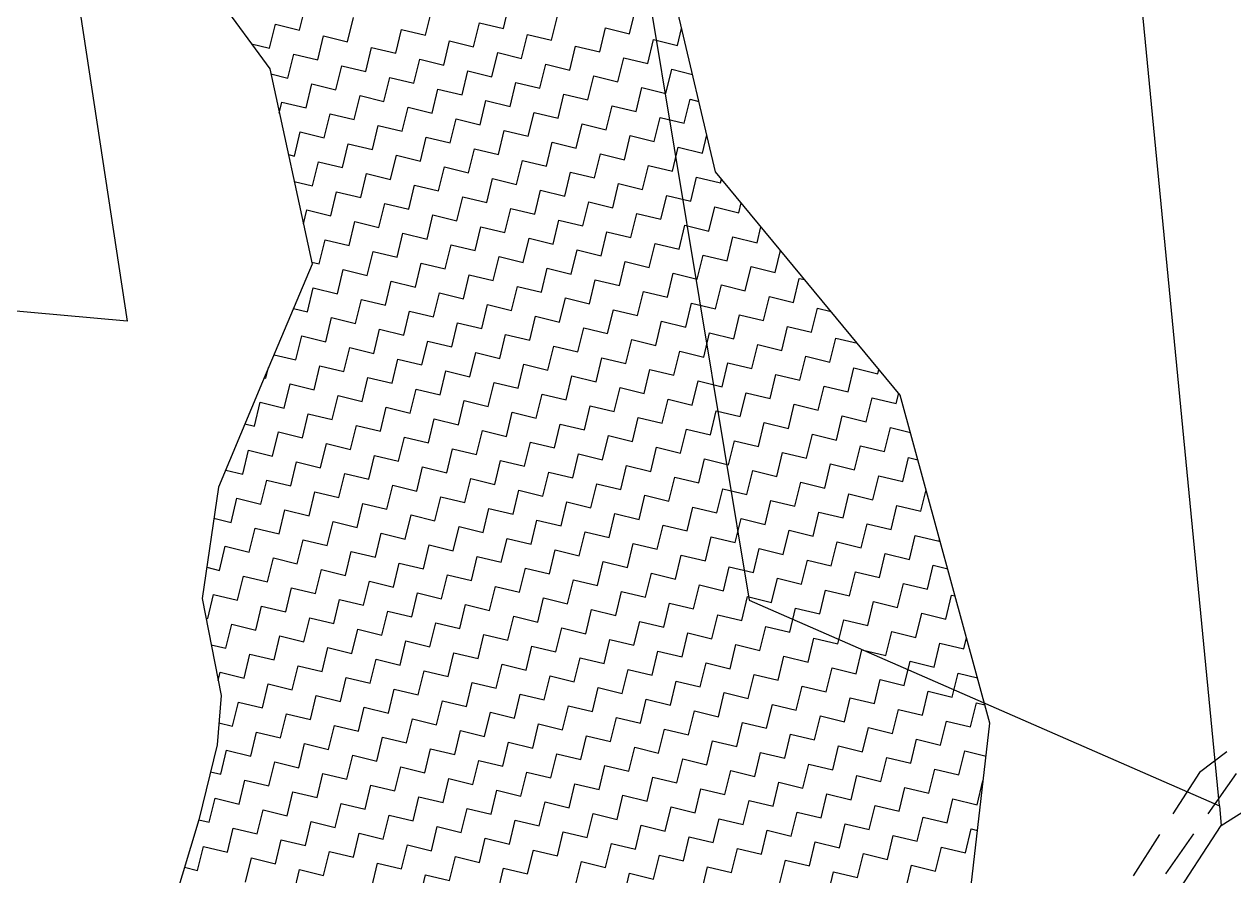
# Model space of a CAD drawing. Header units: metres. Extents: x 280481 to 282563, y 2046849 to 2049468.
# Drawn here: x 281023.5 to 281146.6, y 2048117 to 2048203.7 of the extents above; entities that cross this region are included whole.
import ezdxf

# ---------------------------------------------------------------- set-up
doc = ezdxf.new("R2010")
doc.units = ezdxf.units.M
doc.linetypes.add('DASHED', pattern=[0.75, 0.5, -0.25])
for name, color, linetype in [('LINE_CARTTRACK', 2, 'DASHED'), ('POLY_HATCH', 12, 'Continuous'), ('POLY_PARCEL', 6, 'Continuous')]:
    doc.layers.add(name, color=color, linetype=linetype)

msp = doc.modelspace()

# ---------------------------------------------------------------- linework, layer by layer
at = {"layer": 'LINE_CARTTRACK', "ltscale": 10}
for p, q in [((281175.67, 2048152.35), (281143.07, 2048127.5)), ((281126.7, 2048098.77), (281147.85, 2048128.86)), ((281143.07, 2048127.5), (281121.5, 2048093.9))]:
    msp.add_line(p, q, dxfattribs=at)
at = {"layer": 'POLY_HATCH'}
for p, q in [((281040.39, 2048210.24), (281048.46, 2048199.14)), ((281093.84, 2048188.66), (281089.85, 2048205.49)), ((281048.46, 2048199.14), (281052.79, 2048179.26)), ((281112.62, 2048165.94), (281093.84, 2048188.66)), ((281052.79, 2048179.26), (281047.74, 2048167.3)), ((281047.74, 2048167.3), (281043.25, 2048156.56)), ((281121.75, 2048132.53), (281112.62, 2048165.94)), ((281043.25, 2048156.56), (281041.6, 2048145.21)), ((281041.6, 2048145.21), (281043.51, 2048135.34)), ((281043.51, 2048135.34), (281043.11, 2048130.32)), ((281118.11, 2048100.87), (281121.75, 2048132.53)), ((281043.11, 2048130.32), (281041.26, 2048122.7)), ((281041.26, 2048122.7), (281037.11, 2048108.92))]:
    msp.add_line(p, q, dxfattribs=at)
at = {"layer": 'POLY_HATCH', "linetype": 'Continuous'}
for p, q in [((281072.25, 2048203.25), (281072.84, 2048205.69)), ((281051.49, 2048203.1), (281052.09, 2048205.54)), ((281056.39, 2048201.91), (281056.98, 2048204.36)), ((281064.32, 2048202.58), (281064.91, 2048205.03)), ((281077.14, 2048202.06), (281077.74, 2048204.51)), ((281085.08, 2048202.73), (281085.67, 2048205.18)), ((281048.45, 2048201.24), (281049.05, 2048203.69)), ((281049.05, 2048203.69), (281051.49, 2048203.1)), ((281061.28, 2048200.73), (281061.87, 2048203.17)), ((281061.87, 2048203.17), (281064.32, 2048202.58)), ((281069.21, 2048201.39), (281069.8, 2048203.84)), ((281069.8, 2048203.84), (281072.25, 2048203.25)), ((281082.04, 2048200.88), (281082.63, 2048203.32)), ((281082.63, 2048203.32), (281085.08, 2048202.73)), ((281089.97, 2048201.54), (281090.38, 2048203.24)), ((281053.35, 2048200.06), (281053.94, 2048202.51)), ((281053.94, 2048202.51), (281056.39, 2048201.91)), ((281066.17, 2048199.54), (281066.76, 2048201.99)), ((281066.76, 2048201.99), (281069.21, 2048201.39)), ((281074.1, 2048200.21), (281074.7, 2048202.65)), ((281074.7, 2048202.65), (281077.14, 2048202.06)), ((281086.93, 2048199.69), (281087.52, 2048202.14)), ((281087.52, 2048202.14), (281089.97, 2048201.54)), ((281046.6, 2048201.69), (281048.45, 2048201.24)), ((281050.31, 2048198.21), (281050.9, 2048200.65)), ((281050.9, 2048200.65), (281053.35, 2048200.06)), ((281058.24, 2048198.87), (281058.83, 2048201.32)), ((281058.83, 2048201.32), (281061.28, 2048200.73)), ((281071.06, 2048198.35), (281071.66, 2048200.8)), ((281071.66, 2048200.8), (281074.1, 2048200.21)), ((281079, 2048199.02), (281079.59, 2048201.47)), ((281079.59, 2048201.47), (281082.04, 2048200.88)), ((281055.2, 2048197.02), (281055.79, 2048199.47)), ((281055.79, 2048199.47), (281058.24, 2048198.87)), ((281063.13, 2048197.69), (281063.73, 2048200.13)), ((281063.73, 2048200.13), (281066.17, 2048199.54)), ((281075.96, 2048197.17), (281076.55, 2048199.62)), ((281076.55, 2048199.62), (281079, 2048199.02)), ((281083.89, 2048197.84), (281084.48, 2048200.28)), ((281084.48, 2048200.28), (281086.93, 2048199.69)), ((281048.57, 2048198.63), (281050.31, 2048198.21)), ((281060.09, 2048195.83), (281060.69, 2048198.28)), ((281060.69, 2048198.28), (281063.13, 2048197.69)), ((281068.03, 2048196.5), (281068.62, 2048198.95)), ((281068.62, 2048198.95), (281071.06, 2048198.35)), ((281080.85, 2048195.98), (281081.44, 2048198.43)), ((281081.44, 2048198.43), (281083.89, 2048197.84)), ((281088.78, 2048196.65), (281089.38, 2048199.1)), ((281089.38, 2048199.1), (281091.48, 2048198.59)), ((281052.16, 2048195.17), (281052.75, 2048197.61)), ((281052.75, 2048197.61), (281055.2, 2048197.02)), ((281064.99, 2048194.65), (281065.58, 2048197.09)), ((281065.58, 2048197.09), (281068.03, 2048196.5)), ((281072.92, 2048195.32), (281073.51, 2048197.76)), ((281073.51, 2048197.76), (281075.96, 2048197.17)), ((281085.74, 2048194.8), (281086.34, 2048197.24)), ((281086.34, 2048197.24), (281088.78, 2048196.65)), ((281049.44, 2048194.63), (281049.71, 2048195.76)), ((281049.71, 2048195.76), (281052.16, 2048195.17)), ((281057.05, 2048193.98), (281057.65, 2048196.43)), ((281057.65, 2048196.43), (281060.09, 2048195.83)), ((281069.88, 2048193.46), (281070.47, 2048195.91)), ((281070.47, 2048195.91), (281072.92, 2048195.32)), ((281077.81, 2048194.13), (281078.4, 2048196.58)), ((281078.4, 2048196.58), (281080.85, 2048195.98)), ((281090.64, 2048193.61), (281091.23, 2048196.06)), ((281091.23, 2048196.06), (281092.14, 2048195.84)), ((281054.01, 2048192.13), (281054.61, 2048194.57)), ((281054.61, 2048194.57), (281057.05, 2048193.98)), ((281061.95, 2048192.79), (281062.54, 2048195.24)), ((281062.54, 2048195.24), (281064.99, 2048194.65)), ((281074.77, 2048192.28), (281075.36, 2048194.72)), ((281075.36, 2048194.72), (281077.81, 2048194.13)), ((281082.7, 2048192.94), (281083.3, 2048195.39)), ((281083.3, 2048195.39), (281085.74, 2048194.8)), ((281058.91, 2048190.94), (281059.5, 2048193.39)), ((281059.5, 2048193.39), (281061.95, 2048192.79)), ((281066.84, 2048191.61), (281067.43, 2048194.05)), ((281067.43, 2048194.05), (281069.88, 2048193.46)), ((281079.66, 2048191.09), (281080.26, 2048193.54)), ((281080.26, 2048193.54), (281082.7, 2048192.94)), ((281087.6, 2048191.76), (281088.19, 2048194.2)), ((281088.19, 2048194.2), (281090.64, 2048193.61)), ((281050.97, 2048190.27), (281051.57, 2048192.72)), ((281051.57, 2048192.72), (281054.01, 2048192.13)), ((281063.8, 2048189.75), (281064.39, 2048192.2)), ((281064.39, 2048192.2), (281066.84, 2048191.61)), ((281071.73, 2048190.42), (281072.33, 2048192.87)), ((281072.33, 2048192.87), (281074.77, 2048192.28)), ((281084.56, 2048189.9), (281085.15, 2048192.35)), ((281085.15, 2048192.35), (281087.6, 2048191.76)), ((281092.49, 2048190.57), (281092.94, 2048192.44)), ((281055.87, 2048189.09), (281056.46, 2048191.53)), ((281056.46, 2048191.53), (281058.91, 2048190.94)), ((281068.69, 2048188.57), (281069.29, 2048191.02)), ((281069.29, 2048191.02), (281071.73, 2048190.42)), ((281076.62, 2048189.24), (281077.22, 2048191.68)), ((281077.22, 2048191.68), (281079.66, 2048191.09)), ((281089.45, 2048188.72), (281090.04, 2048191.16)), ((281090.04, 2048191.16), (281092.49, 2048190.57)), ((281050.36, 2048190.42), (281050.97, 2048190.27)), ((281052.83, 2048187.23), (281053.42, 2048189.68)), ((281053.42, 2048189.68), (281055.87, 2048189.09)), ((281060.76, 2048187.9), (281061.35, 2048190.35)), ((281061.35, 2048190.35), (281063.8, 2048189.75)), ((281073.59, 2048187.38), (281074.18, 2048189.83)), ((281074.18, 2048189.83), (281076.62, 2048189.24)), ((281081.52, 2048188.05), (281082.11, 2048190.5)), ((281082.11, 2048190.5), (281084.56, 2048189.9)), ((281057.72, 2048186.05), (281058.31, 2048188.49)), ((281058.31, 2048188.49), (281060.76, 2048187.9)), ((281065.65, 2048186.72), (281066.25, 2048189.16)), ((281066.25, 2048189.16), (281068.69, 2048188.57)), ((281078.48, 2048186.2), (281079.07, 2048188.64)), ((281079.07, 2048188.64), (281081.52, 2048188.05)), ((281086.41, 2048186.86), (281087, 2048189.31)), ((281087, 2048189.31), (281089.45, 2048188.72)), ((281050.95, 2048187.69), (281052.83, 2048187.23)), ((281062.61, 2048184.86), (281063.21, 2048187.31)), ((281063.21, 2048187.31), (281065.65, 2048186.72)), ((281070.55, 2048185.53), (281071.14, 2048187.98)), ((281071.14, 2048187.98), (281073.59, 2048187.38)), ((281083.37, 2048185.01), (281083.96, 2048187.46)), ((281083.96, 2048187.46), (281086.41, 2048186.86)), ((281091.3, 2048185.68), (281091.9, 2048188.12)), ((281091.9, 2048188.12), (281094.34, 2048187.53)), ((281094.34, 2048187.53), (281094.44, 2048187.93)), ((281054.68, 2048184.19), (281055.27, 2048186.64)), ((281055.27, 2048186.64), (281057.72, 2048186.05)), ((281067.51, 2048183.68), (281068.1, 2048186.12)), ((281068.1, 2048186.12), (281070.55, 2048185.53)), ((281075.44, 2048184.34), (281076.03, 2048186.79)), ((281076.03, 2048186.79), (281078.48, 2048186.2)), ((281088.26, 2048183.83), (281088.86, 2048186.27)), ((281088.86, 2048186.27), (281091.3, 2048185.68)), ((281051.89, 2048183.38), (281052.24, 2048184.79)), ((281052.24, 2048184.79), (281054.68, 2048184.19)), ((281059.57, 2048183.01), (281060.17, 2048185.45)), ((281060.17, 2048185.45), (281062.61, 2048184.86)), ((281072.4, 2048182.49), (281072.99, 2048184.94)), ((281072.99, 2048184.94), (281075.44, 2048184.34)), ((281080.33, 2048183.16), (281080.92, 2048185.6)), ((281080.92, 2048185.6), (281083.37, 2048185.01)), ((281093.16, 2048182.64), (281093.75, 2048185.09)), ((281093.75, 2048185.09), (281096.2, 2048184.49)), ((281096.2, 2048184.49), (281096.44, 2048185.51)), ((281056.54, 2048181.16), (281057.13, 2048183.6)), ((281057.13, 2048183.6), (281059.57, 2048183.01)), ((281064.47, 2048181.82), (281065.06, 2048184.27)), ((281065.06, 2048184.27), (281067.51, 2048183.68)), ((281077.29, 2048181.3), (281077.89, 2048183.75)), ((281077.89, 2048183.75), (281080.33, 2048183.16)), ((281085.22, 2048181.97), (281085.82, 2048184.42)), ((281085.82, 2048184.42), (281088.26, 2048183.83)), ((281061.43, 2048179.97), (281062.02, 2048182.42)), ((281062.02, 2048182.42), (281064.47, 2048181.82)), ((281069.36, 2048180.64), (281069.95, 2048183.08)), ((281069.95, 2048183.08), (281072.4, 2048182.49)), ((281082.19, 2048180.12), (281082.78, 2048182.56)), ((281082.78, 2048182.56), (281085.22, 2048181.97)), ((281090.12, 2048180.79), (281090.71, 2048183.23)), ((281090.71, 2048183.23), (281093.16, 2048182.64)), ((281098.05, 2048181.45), (281098.45, 2048183.08)), ((281053.5, 2048179.3), (281054.09, 2048181.75)), ((281054.09, 2048181.75), (281056.54, 2048181.16)), ((281066.32, 2048178.78), (281066.91, 2048181.23)), ((281066.91, 2048181.23), (281069.36, 2048180.64)), ((281074.25, 2048179.45), (281074.85, 2048181.9)), ((281074.85, 2048181.9), (281077.29, 2048181.3)), ((281087.08, 2048178.93), (281087.67, 2048181.38)), ((281087.67, 2048181.38), (281090.12, 2048180.79)), ((281095.01, 2048179.6), (281095.6, 2048182.05)), ((281095.6, 2048182.05), (281098.05, 2048181.45)), ((281058.39, 2048178.12), (281058.98, 2048180.56)), ((281058.98, 2048180.56), (281061.43, 2048179.97)), ((281071.21, 2048177.6), (281071.81, 2048180.04)), ((281071.81, 2048180.04), (281074.25, 2048179.45)), ((281079.15, 2048178.26), (281079.74, 2048180.71)), ((281079.74, 2048180.71), (281082.19, 2048180.12)), ((281091.97, 2048177.75), (281092.56, 2048180.19)), ((281092.56, 2048180.19), (281095.01, 2048179.6)), ((281099.9, 2048178.41), (281100.45, 2048180.66)), ((281052.74, 2048179.48), (281053.5, 2048179.3)), ((281055.35, 2048176.26), (281055.94, 2048178.71)), ((281055.94, 2048178.71), (281058.39, 2048178.12)), ((281063.28, 2048176.93), (281063.87, 2048179.38)), ((281063.87, 2048179.38), (281066.32, 2048178.78)), ((281076.11, 2048176.41), (281076.7, 2048178.86)), ((281076.7, 2048178.86), (281079.15, 2048178.26)), ((281084.04, 2048177.08), (281084.63, 2048179.53)), ((281084.63, 2048179.53), (281087.08, 2048178.93)), ((281096.86, 2048176.56), (281097.46, 2048179.01)), ((281097.46, 2048179.01), (281099.9, 2048178.41)), ((281060.24, 2048175.08), (281060.83, 2048177.52)), ((281060.83, 2048177.52), (281063.28, 2048176.93)), ((281068.17, 2048175.74), (281068.77, 2048178.19)), ((281068.77, 2048178.19), (281071.21, 2048177.6)), ((281081, 2048175.23), (281081.59, 2048177.67)), ((281081.59, 2048177.67), (281084.04, 2048177.08)), ((281088.93, 2048175.89), (281089.52, 2048178.34)), ((281089.52, 2048178.34), (281091.97, 2048177.75)), ((281101.76, 2048175.37), (281102.35, 2048177.82)), ((281102.35, 2048177.82), (281102.91, 2048177.69)), ((281052.31, 2048174.41), (281052.9, 2048176.86)), ((281052.9, 2048176.86), (281055.35, 2048176.26)), ((281065.13, 2048173.89), (281065.73, 2048176.34)), ((281065.73, 2048176.34), (281068.17, 2048175.74)), ((281073.07, 2048174.56), (281073.66, 2048177)), ((281073.66, 2048177), (281076.11, 2048176.41)), ((281085.89, 2048174.04), (281086.49, 2048176.49)), ((281086.49, 2048176.49), (281088.93, 2048175.89)), ((281093.82, 2048174.71), (281094.42, 2048177.15)), ((281094.42, 2048177.15), (281096.86, 2048176.56)), ((281057.2, 2048173.22), (281057.8, 2048175.67)), ((281057.8, 2048175.67), (281060.24, 2048175.08)), ((281070.03, 2048172.7), (281070.62, 2048175.15)), ((281070.62, 2048175.15), (281073.07, 2048174.56)), ((281077.96, 2048173.37), (281078.55, 2048175.82)), ((281078.55, 2048175.82), (281081, 2048175.23)), ((281090.79, 2048172.85), (281091.38, 2048175.3)), ((281091.38, 2048175.3), (281093.82, 2048174.71)), ((281098.72, 2048173.52), (281099.31, 2048175.97)), ((281099.31, 2048175.97), (281101.76, 2048175.37)), ((281103.61, 2048172.33), (281104.2, 2048174.78)), ((281104.2, 2048174.78), (281105.59, 2048174.45)), ((281050.89, 2048174.75), (281052.31, 2048174.41)), ((281054.16, 2048171.37), (281054.76, 2048173.82)), ((281054.76, 2048173.82), (281057.2, 2048173.22)), ((281062.1, 2048172.04), (281062.69, 2048174.48)), ((281062.69, 2048174.48), (281065.13, 2048173.89)), ((281074.92, 2048171.52), (281075.51, 2048173.96)), ((281075.51, 2048173.96), (281077.96, 2048173.37)), ((281082.85, 2048172.19), (281083.45, 2048174.63)), ((281083.45, 2048174.63), (281085.89, 2048174.04)), ((281095.68, 2048171.67), (281096.27, 2048174.11)), ((281096.27, 2048174.11), (281098.72, 2048173.52)), ((281059.06, 2048170.18), (281059.65, 2048172.63)), ((281059.65, 2048172.63), (281062.1, 2048172.04)), ((281066.99, 2048170.85), (281067.58, 2048173.3)), ((281067.58, 2048173.3), (281070.03, 2048172.7)), ((281079.81, 2048170.33), (281080.41, 2048172.78)), ((281080.41, 2048172.78), (281082.85, 2048172.19)), ((281087.75, 2048171), (281088.34, 2048173.45)), ((281088.34, 2048173.45), (281090.79, 2048172.85)), ((281100.57, 2048170.48), (281101.16, 2048172.93)), ((281101.16, 2048172.93), (281103.61, 2048172.33)), ((281051.12, 2048169.52), (281051.72, 2048171.96)), ((281051.72, 2048171.96), (281054.16, 2048171.37)), ((281063.95, 2048169), (281064.54, 2048171.44)), ((281064.54, 2048171.44), (281066.99, 2048170.85)), ((281071.88, 2048169.66), (281072.47, 2048172.11)), ((281072.47, 2048172.11), (281074.92, 2048171.52)), ((281084.71, 2048169.15), (281085.3, 2048171.59)), ((281085.3, 2048171.59), (281087.75, 2048171)), ((281092.64, 2048169.81), (281093.23, 2048172.26)), ((281093.23, 2048172.26), (281095.68, 2048171.67)), ((281105.46, 2048169.3), (281106.06, 2048171.74)), ((281106.06, 2048171.74), (281108.27, 2048171.21)), ((281048.9, 2048170.05), (281051.12, 2048169.52)), ((281056.02, 2048168.33), (281056.61, 2048170.78)), ((281056.61, 2048170.78), (281059.06, 2048170.18)), ((281068.84, 2048167.81), (281069.43, 2048170.26)), ((281069.43, 2048170.26), (281071.88, 2048169.66)), ((281076.77, 2048168.48), (281077.37, 2048170.93)), ((281077.37, 2048170.93), (281079.81, 2048170.33)), ((281089.6, 2048167.96), (281090.19, 2048170.41)), ((281090.19, 2048170.41), (281092.64, 2048169.81)), ((281097.53, 2048168.63), (281098.12, 2048171.07)), ((281098.12, 2048171.07), (281100.57, 2048170.48)), ((281102.42, 2048167.44), (281103.02, 2048169.89)), ((281103.02, 2048169.89), (281105.46, 2048169.3)), ((281048.08, 2048167.66), (281048.34, 2048168.73)), ((281052.98, 2048166.48), (281053.57, 2048168.92)), ((281053.57, 2048168.92), (281056.02, 2048168.33)), ((281060.91, 2048167.14), (281061.5, 2048169.59)), ((281061.5, 2048169.59), (281063.95, 2048169)), ((281073.73, 2048166.63), (281074.33, 2048169.07)), ((281074.33, 2048169.07), (281076.77, 2048168.48)), ((281081.67, 2048167.29), (281082.26, 2048169.74)), ((281082.26, 2048169.74), (281084.71, 2048169.15)), ((281094.49, 2048166.77), (281095.08, 2048169.22)), ((281095.08, 2048169.22), (281097.53, 2048168.63)), ((281107.32, 2048166.26), (281107.91, 2048168.7)), ((281107.91, 2048168.7), (281110.36, 2048168.11)), ((281047.91, 2048167.7), (281048.08, 2048167.66)), ((281057.87, 2048165.29), (281058.46, 2048167.74)), ((281058.46, 2048167.74), (281060.91, 2048167.14)), ((281065.8, 2048165.96), (281066.4, 2048168.4)), ((281066.4, 2048168.4), (281068.84, 2048167.81)), ((281078.63, 2048165.44), (281079.22, 2048167.89)), ((281079.22, 2048167.89), (281081.67, 2048167.29)), ((281086.56, 2048166.11), (281087.15, 2048168.55)), ((281087.15, 2048168.55), (281089.6, 2048167.96)), ((281099.38, 2048165.59), (281099.98, 2048168.04)), ((281099.98, 2048168.04), (281102.42, 2048167.44)), ((281110.36, 2048168.11), (281110.46, 2048168.55)), ((281049.94, 2048164.62), (281050.53, 2048167.07)), ((281050.53, 2048167.07), (281052.98, 2048166.48)), ((281062.76, 2048164.1), (281063.36, 2048166.55)), ((281063.36, 2048166.55), (281065.8, 2048165.96)), ((281070.7, 2048164.77), (281071.29, 2048167.22)), ((281071.29, 2048167.22), (281073.73, 2048166.63)), ((281083.52, 2048164.25), (281084.11, 2048166.7)), ((281084.11, 2048166.7), (281086.56, 2048166.11)), ((281091.45, 2048164.92), (281092.05, 2048167.37)), ((281092.05, 2048167.37), (281094.49, 2048166.77)), ((281096.35, 2048163.74), (281096.94, 2048166.18)), ((281096.94, 2048166.18), (281099.38, 2048165.59)), ((281104.28, 2048164.4), (281104.87, 2048166.85)), ((281104.87, 2048166.85), (281107.32, 2048166.26)), ((281046.9, 2048162.77), (281047.49, 2048165.22)), ((281047.49, 2048165.22), (281049.94, 2048164.62)), ((281054.83, 2048163.44), (281055.42, 2048165.88)), ((281055.42, 2048165.88), (281057.87, 2048165.29)), ((281067.66, 2048162.92), (281068.25, 2048165.37)), ((281068.25, 2048165.37), (281070.7, 2048164.77)), ((281075.59, 2048163.59), (281076.18, 2048166.03)), ((281076.18, 2048166.03), (281078.63, 2048165.44)), ((281088.41, 2048163.07), (281089.01, 2048165.51)), ((281089.01, 2048165.51), (281091.45, 2048164.92)), ((281101.24, 2048162.55), (281101.83, 2048165)), ((281101.83, 2048165), (281104.28, 2048164.4)), ((281109.17, 2048163.22), (281109.76, 2048165.66)), ((281109.76, 2048165.66), (281112.21, 2048165.07)), ((281112.21, 2048165.07), (281112.47, 2048166.13)), ((281051.79, 2048161.58), (281052.38, 2048164.03)), ((281052.38, 2048164.03), (281054.83, 2048163.44)), ((281059.72, 2048162.25), (281060.32, 2048164.7)), ((281060.32, 2048164.7), (281062.76, 2048164.1)), ((281072.55, 2048161.73), (281073.14, 2048164.18)), ((281073.14, 2048164.18), (281075.59, 2048163.59)), ((281080.48, 2048162.4), (281081.07, 2048164.85)), ((281081.07, 2048164.85), (281083.52, 2048164.25)), ((281093.31, 2048161.88), (281093.9, 2048164.33)), ((281093.9, 2048164.33), (281096.35, 2048163.74)), ((281106.13, 2048161.36), (281106.72, 2048163.81)), ((281106.72, 2048163.81), (281109.17, 2048163.22)), ((281045.94, 2048163), (281046.9, 2048162.77)), ((281056.68, 2048160.4), (281057.28, 2048162.84)), ((281057.28, 2048162.84), (281059.72, 2048162.25)), ((281064.62, 2048161.07), (281065.21, 2048163.51)), ((281065.21, 2048163.51), (281067.66, 2048162.92)), ((281077.44, 2048160.55), (281078.03, 2048162.99)), ((281078.03, 2048162.99), (281080.48, 2048162.4)), ((281085.37, 2048161.21), (281085.97, 2048163.66)), ((281085.97, 2048163.66), (281088.41, 2048163.07)), ((281090.27, 2048160.03), (281090.86, 2048162.47)), ((281090.86, 2048162.47), (281093.31, 2048161.88)), ((281098.2, 2048160.7), (281098.79, 2048163.14)), ((281098.79, 2048163.14), (281101.24, 2048162.55)), ((281111.02, 2048160.18), (281111.62, 2048162.62)), ((281111.62, 2048162.62), (281113.66, 2048162.13)), ((281048.75, 2048159.73), (281049.34, 2048162.18)), ((281049.34, 2048162.18), (281051.79, 2048161.58)), ((281061.58, 2048159.21), (281062.17, 2048161.66)), ((281062.17, 2048161.66), (281064.62, 2048161.07)), ((281069.51, 2048159.88), (281070.1, 2048162.33)), ((281070.1, 2048162.33), (281072.55, 2048161.73)), ((281082.33, 2048159.36), (281082.93, 2048161.81)), ((281082.93, 2048161.81), (281085.37, 2048161.21)), ((281095.16, 2048158.84), (281095.75, 2048161.29)), ((281095.75, 2048161.29), (281098.2, 2048160.7)), ((281103.09, 2048159.51), (281103.68, 2048161.96)), ((281103.68, 2048161.96), (281106.13, 2048161.36)), ((281045.71, 2048157.88), (281046.31, 2048160.32)), ((281046.31, 2048160.32), (281048.75, 2048159.73)), ((281053.64, 2048158.54), (281054.24, 2048160.99)), ((281054.24, 2048160.99), (281056.68, 2048160.4)), ((281066.47, 2048158.03), (281067.06, 2048160.47)), ((281067.06, 2048160.47), (281069.51, 2048159.88)), ((281074.4, 2048158.69), (281075, 2048161.14)), ((281075, 2048161.14), (281077.44, 2048160.55)), ((281087.23, 2048158.17), (281087.82, 2048160.62)), ((281087.82, 2048160.62), (281090.27, 2048160.03)), ((281100.05, 2048157.66), (281100.65, 2048160.1)), ((281100.65, 2048160.1), (281103.09, 2048159.51)), ((281107.98, 2048158.32), (281108.58, 2048160.77)), ((281108.58, 2048160.77), (281111.02, 2048160.18)), ((281050.61, 2048156.69), (281051.2, 2048159.14)), ((281051.2, 2048159.14), (281053.64, 2048158.54)), ((281058.54, 2048157.36), (281059.13, 2048159.8)), ((281059.13, 2048159.8), (281061.58, 2048159.21)), ((281071.36, 2048156.84), (281071.96, 2048159.29)), ((281071.96, 2048159.29), (281074.4, 2048158.69)), ((281079.3, 2048157.51), (281079.89, 2048159.95)), ((281079.89, 2048159.95), (281082.33, 2048159.36)), ((281092.12, 2048156.99), (281092.71, 2048159.44)), ((281092.71, 2048159.44), (281095.16, 2048158.84)), ((281104.95, 2048156.47), (281105.54, 2048158.92)), ((281105.54, 2048158.92), (281107.98, 2048158.32)), ((281112.88, 2048157.14), (281113.47, 2048159.58)), ((281113.47, 2048159.58), (281114.42, 2048159.35)), ((281043.98, 2048158.3), (281045.71, 2048157.88)), ((281055.5, 2048155.5), (281056.09, 2048157.95)), ((281056.09, 2048157.95), (281058.54, 2048157.36)), ((281063.43, 2048156.17), (281064.02, 2048158.62)), ((281064.02, 2048158.62), (281066.47, 2048158.03)), ((281076.26, 2048155.65), (281076.85, 2048158.1)), ((281076.85, 2048158.1), (281079.3, 2048157.51)), ((281084.19, 2048156.32), (281084.78, 2048158.77)), ((281084.78, 2048158.77), (281087.23, 2048158.17)), ((281089.08, 2048155.14), (281089.67, 2048157.58)), ((281089.67, 2048157.58), (281092.12, 2048156.99)), ((281097.01, 2048155.8), (281097.61, 2048158.25)), ((281097.61, 2048158.25), (281100.05, 2048157.66)), ((281109.84, 2048155.28), (281110.43, 2048157.73)), ((281110.43, 2048157.73), (281112.88, 2048157.14)), ((281047.57, 2048154.84), (281048.16, 2048157.28)), ((281048.16, 2048157.28), (281050.61, 2048156.69)), ((281060.39, 2048154.32), (281060.98, 2048156.77)), ((281060.98, 2048156.77), (281063.43, 2048156.17)), ((281068.32, 2048154.99), (281068.92, 2048157.43)), ((281068.92, 2048157.43), (281071.36, 2048156.84)), ((281081.15, 2048154.47), (281081.74, 2048156.91)), ((281081.74, 2048156.91), (281084.19, 2048156.32)), ((281093.97, 2048153.95), (281094.57, 2048156.4)), ((281094.57, 2048156.4), (281097.01, 2048155.8)), ((281101.91, 2048154.62), (281102.5, 2048157.06)), ((281102.5, 2048157.06), (281104.95, 2048156.47)), ((281044.53, 2048152.98), (281045.12, 2048155.43)), ((281045.12, 2048155.43), (281047.57, 2048154.84)), ((281052.46, 2048153.65), (281053.05, 2048156.1)), ((281053.05, 2048156.1), (281055.5, 2048155.5)), ((281065.28, 2048153.13), (281065.88, 2048155.58)), ((281065.88, 2048155.58), (281068.32, 2048154.99)), ((281073.22, 2048153.8), (281073.81, 2048156.25)), ((281073.81, 2048156.25), (281076.26, 2048155.65)), ((281086.04, 2048153.28), (281086.63, 2048155.73)), ((281086.63, 2048155.73), (281089.08, 2048155.14)), ((281098.87, 2048152.76), (281099.46, 2048155.21)), ((281099.46, 2048155.21), (281101.91, 2048154.62)), ((281106.8, 2048153.43), (281107.39, 2048155.88)), ((281107.39, 2048155.88), (281109.84, 2048155.28)), ((281114.73, 2048154.1), (281115.26, 2048156.28)), ((281049.42, 2048151.8), (281050.01, 2048154.24)), ((281050.01, 2048154.24), (281052.46, 2048153.65)), ((281057.35, 2048152.47), (281057.94, 2048154.91)), ((281057.94, 2048154.91), (281060.39, 2048154.32)), ((281070.18, 2048151.95), (281070.77, 2048154.39)), ((281070.77, 2048154.39), (281073.22, 2048153.8)), ((281078.11, 2048152.61), (281078.7, 2048155.06)), ((281078.7, 2048155.06), (281081.15, 2048154.47)), ((281083, 2048151.43), (281083.59, 2048153.87)), ((281083.59, 2048153.87), (281086.04, 2048153.28)), ((281090.93, 2048152.1), (281091.53, 2048154.54)), ((281091.53, 2048154.54), (281093.97, 2048153.95)), ((281103.76, 2048151.58), (281104.35, 2048154.02)), ((281104.35, 2048154.02), (281106.8, 2048153.43)), ((281111.69, 2048152.25), (281112.28, 2048154.69)), ((281112.28, 2048154.69), (281114.73, 2048154.1)), ((281042.79, 2048153.4), (281044.53, 2048152.98)), ((281054.31, 2048150.61), (281054.91, 2048153.06)), ((281054.91, 2048153.06), (281057.35, 2048152.47)), ((281062.24, 2048151.28), (281062.84, 2048153.73)), ((281062.84, 2048153.73), (281065.28, 2048153.13)), ((281075.07, 2048150.76), (281075.66, 2048153.21)), ((281075.66, 2048153.21), (281078.11, 2048152.61)), ((281087.89, 2048150.24), (281088.49, 2048152.69)), ((281088.49, 2048152.69), (281090.93, 2048152.1)), ((281095.83, 2048150.91), (281096.42, 2048153.36)), ((281096.42, 2048153.36), (281098.87, 2048152.76)), ((281108.65, 2048150.39), (281109.25, 2048152.84)), ((281109.25, 2048152.84), (281111.69, 2048152.25)), ((281046.38, 2048149.94), (281046.97, 2048152.39)), ((281046.97, 2048152.39), (281049.42, 2048151.8)), ((281059.21, 2048149.43), (281059.8, 2048151.87)), ((281059.8, 2048151.87), (281062.24, 2048151.28)), ((281067.14, 2048150.09), (281067.73, 2048152.54)), ((281067.73, 2048152.54), (281070.18, 2048151.95)), ((281079.96, 2048149.58), (281080.56, 2048152.02)), ((281080.56, 2048152.02), (281083, 2048151.43)), ((281092.79, 2048149.06), (281093.38, 2048151.5)), ((281093.38, 2048151.5), (281095.83, 2048150.91)), ((281100.72, 2048149.72), (281101.31, 2048152.17)), ((281101.31, 2048152.17), (281103.76, 2048151.58)), ((281113.55, 2048149.21), (281114.14, 2048151.65)), ((281114.14, 2048151.65), (281116.58, 2048151.06)), ((281043.34, 2048148.09), (281043.93, 2048150.54)), ((281043.93, 2048150.54), (281046.38, 2048149.94)), ((281051.27, 2048148.76), (281051.87, 2048151.2)), ((281051.87, 2048151.2), (281054.31, 2048150.61)), ((281064.1, 2048148.24), (281064.69, 2048150.69)), ((281064.69, 2048150.69), (281067.14, 2048150.09)), ((281072.03, 2048148.91), (281072.62, 2048151.35)), ((281072.62, 2048151.35), (281075.07, 2048150.76)), ((281076.92, 2048147.72), (281077.52, 2048150.17)), ((281077.52, 2048150.17), (281079.96, 2048149.58)), ((281084.86, 2048148.39), (281085.45, 2048150.84)), ((281085.45, 2048150.84), (281087.89, 2048150.24)), ((281097.68, 2048147.87), (281098.27, 2048150.32)), ((281098.27, 2048150.32), (281100.72, 2048149.72)), ((281105.61, 2048148.54), (281106.21, 2048150.98)), ((281106.21, 2048150.98), (281108.65, 2048150.39)), ((281116.58, 2048151.06), (281116.63, 2048151.26)), ((281048.23, 2048146.91), (281048.83, 2048149.35)), ((281048.83, 2048149.35), (281051.27, 2048148.76)), ((281056.17, 2048147.57), (281056.76, 2048150.02)), ((281056.76, 2048150.02), (281059.21, 2048149.43)), ((281068.99, 2048147.05), (281069.58, 2048149.5)), ((281069.58, 2048149.5), (281072.03, 2048148.91)), ((281081.82, 2048146.54), (281082.41, 2048148.98)), ((281082.41, 2048148.98), (281084.86, 2048148.39)), ((281089.75, 2048147.2), (281090.34, 2048149.65)), ((281090.34, 2048149.65), (281092.79, 2048149.06)), ((281102.57, 2048146.68), (281103.17, 2048149.13)), ((281103.17, 2048149.13), (281105.61, 2048148.54)), ((281110.51, 2048147.35), (281111.1, 2048149.8)), ((281111.1, 2048149.8), (281113.55, 2048149.21)), ((281042.07, 2048148.4), (281043.34, 2048148.09)), ((281053.13, 2048145.72), (281053.72, 2048148.17)), ((281053.72, 2048148.17), (281056.17, 2048147.57)), ((281061.06, 2048146.39), (281061.65, 2048148.83)), ((281061.65, 2048148.83), (281064.1, 2048148.24)), ((281073.88, 2048145.87), (281074.48, 2048148.31)), ((281074.48, 2048148.31), (281076.92, 2048147.72)), ((281086.71, 2048145.35), (281087.3, 2048147.8)), ((281087.3, 2048147.8), (281089.75, 2048147.2)), ((281094.64, 2048146.02), (281095.23, 2048148.46)), ((281095.23, 2048148.46), (281097.68, 2048147.87)), ((281107.47, 2048145.5), (281108.06, 2048147.95)), ((281108.06, 2048147.95), (281110.51, 2048147.35)), ((281115.4, 2048146.17), (281115.99, 2048148.61)), ((281115.99, 2048148.61), (281117.45, 2048148.26)), ((281045.19, 2048145.05), (281045.79, 2048147.5)), ((281045.79, 2048147.5), (281048.23, 2048146.91)), ((281058.02, 2048144.53), (281058.61, 2048146.98)), ((281058.61, 2048146.98), (281061.06, 2048146.39)), ((281065.95, 2048145.2), (281066.54, 2048147.65)), ((281066.54, 2048147.65), (281068.99, 2048147.05)), ((281078.78, 2048144.68), (281079.37, 2048147.13)), ((281079.37, 2048147.13), (281081.82, 2048146.54)), ((281091.6, 2048144.16), (281092.19, 2048146.61)), ((281092.19, 2048146.61), (281094.64, 2048146.02)), ((281099.53, 2048144.83), (281100.13, 2048147.28)), ((281100.13, 2048147.28), (281102.57, 2048146.68)), ((281112.36, 2048144.31), (281112.95, 2048146.76)), ((281112.95, 2048146.76), (281115.4, 2048146.17)), ((281042.15, 2048143.2), (281042.75, 2048145.64)), ((281042.75, 2048145.64), (281045.19, 2048145.05)), ((281050.09, 2048143.87), (281050.68, 2048146.31)), ((281050.68, 2048146.31), (281053.13, 2048145.72)), ((281062.91, 2048143.35), (281063.51, 2048145.79)), ((281063.51, 2048145.79), (281065.95, 2048145.2)), ((281070.84, 2048144.01), (281071.44, 2048146.46)), ((281071.44, 2048146.46), (281073.88, 2048145.87)), ((281075.74, 2048142.83), (281076.33, 2048145.28)), ((281076.33, 2048145.28), (281078.78, 2048144.68)), ((281083.67, 2048143.5), (281084.26, 2048145.94)), ((281084.26, 2048145.94), (281086.71, 2048145.35)), ((281096.49, 2048142.98), (281097.09, 2048145.42)), ((281097.09, 2048145.42), (281099.53, 2048144.83)), ((281104.43, 2048143.65), (281105.02, 2048146.09)), ((281105.02, 2048146.09), (281107.47, 2048145.5)), ((281117.25, 2048143.13), (281117.84, 2048145.57)), ((281117.84, 2048145.57), (281118.21, 2048145.49)), ((281047.05, 2048142.01), (281047.64, 2048144.46)), ((281047.64, 2048144.46), (281050.09, 2048143.87)), ((281054.98, 2048142.68), (281055.57, 2048145.13)), ((281055.57, 2048145.13), (281058.02, 2048144.53)), ((281067.8, 2048142.16), (281068.4, 2048144.61)), ((281068.4, 2048144.61), (281070.84, 2048144.01)), ((281080.63, 2048141.64), (281081.22, 2048144.09)), ((281081.22, 2048144.09), (281083.67, 2048143.5)), ((281088.56, 2048142.31), (281089.16, 2048144.76)), ((281089.16, 2048144.76), (281091.6, 2048144.16)), ((281101.39, 2048141.79), (281101.98, 2048144.24)), ((281101.98, 2048144.24), (281104.43, 2048143.65)), ((281109.32, 2048142.46), (281109.91, 2048144.91)), ((281109.91, 2048144.91), (281112.36, 2048144.31)), ((281041.98, 2048143.24), (281042.15, 2048143.2)), ((281051.94, 2048140.83), (281052.53, 2048143.27)), ((281052.53, 2048143.27), (281054.98, 2048142.68)), ((281059.87, 2048141.49), (281060.47, 2048143.94)), ((281060.47, 2048143.94), (281062.91, 2048143.35)), ((281072.7, 2048140.98), (281073.29, 2048143.42)), ((281073.29, 2048143.42), (281075.74, 2048142.83)), ((281085.52, 2048140.46), (281086.12, 2048142.9)), ((281086.12, 2048142.9), (281088.56, 2048142.31)), ((281093.46, 2048141.12), (281094.05, 2048143.57)), ((281094.05, 2048143.57), (281096.49, 2048142.98)), ((281106.28, 2048140.61), (281106.87, 2048143.05)), ((281106.87, 2048143.05), (281109.32, 2048142.46)), ((281114.21, 2048141.27), (281114.81, 2048143.72)), ((281114.81, 2048143.72), (281117.25, 2048143.13)), ((281044.01, 2048140.16), (281044.6, 2048142.61)), ((281044.6, 2048142.61), (281047.05, 2048142.01)), ((281056.83, 2048139.64), (281057.43, 2048142.09)), ((281057.43, 2048142.09), (281059.87, 2048141.49)), ((281064.77, 2048140.31), (281065.36, 2048142.75)), ((281065.36, 2048142.75), (281067.8, 2048142.16)), ((281069.66, 2048139.12), (281070.25, 2048141.57)), ((281070.25, 2048141.57), (281072.7, 2048140.98)), ((281077.59, 2048139.79), (281078.18, 2048142.24)), ((281078.18, 2048142.24), (281080.63, 2048141.64)), ((281090.42, 2048139.27), (281091.01, 2048141.72)), ((281091.01, 2048141.72), (281093.46, 2048141.12)), ((281098.35, 2048139.94), (281098.94, 2048142.38)), ((281098.94, 2048142.38), (281101.39, 2048141.79)), ((281111.17, 2048139.42), (281111.77, 2048141.87)), ((281111.77, 2048141.87), (281114.21, 2048141.27)), ((281042.51, 2048140.52), (281044.01, 2048140.16)), ((281048.9, 2048138.97), (281049.49, 2048141.42)), ((281049.49, 2048141.42), (281051.94, 2048140.83)), ((281061.73, 2048138.45), (281062.32, 2048140.9)), ((281062.32, 2048140.9), (281064.77, 2048140.31)), ((281074.55, 2048137.94), (281075.14, 2048140.38)), ((281075.14, 2048140.38), (281077.59, 2048139.79)), ((281082.48, 2048138.6), (281083.08, 2048141.05)), ((281083.08, 2048141.05), (281085.52, 2048140.46)), ((281095.31, 2048138.08), (281095.9, 2048140.53)), ((281095.9, 2048140.53), (281098.35, 2048139.94)), ((281103.24, 2048138.75), (281103.83, 2048141.2)), ((281103.83, 2048141.2), (281106.28, 2048140.61)), ((281116.07, 2048138.23), (281116.66, 2048140.68)), ((281116.66, 2048140.68), (281119.11, 2048140.09)), ((281119.11, 2048140.09), (281119.38, 2048141.21)), ((281045.86, 2048137.12), (281046.45, 2048139.57)), ((281046.45, 2048139.57), (281048.9, 2048138.97)), ((281053.79, 2048137.79), (281054.39, 2048140.23)), ((281054.39, 2048140.23), (281056.83, 2048139.64)), ((281066.62, 2048137.27), (281067.21, 2048139.71)), ((281067.21, 2048139.71), (281069.66, 2048139.12)), ((281079.44, 2048136.75), (281080.04, 2048139.2)), ((281080.04, 2048139.2), (281082.48, 2048138.6)), ((281087.38, 2048137.42), (281087.97, 2048139.86)), ((281087.97, 2048139.86), (281090.42, 2048139.27)), ((281100.2, 2048136.9), (281100.79, 2048139.35)), ((281100.79, 2048139.35), (281103.24, 2048138.75)), ((281108.13, 2048137.57), (281108.73, 2048140.01)), ((281108.73, 2048140.01), (281111.17, 2048139.42)), ((281050.75, 2048135.93), (281051.35, 2048138.38)), ((281051.35, 2048138.38), (281053.79, 2048137.79)), ((281058.69, 2048136.6), (281059.28, 2048139.05)), ((281059.28, 2048139.05), (281061.73, 2048138.45)), ((281063.58, 2048135.41), (281064.17, 2048137.86)), ((281064.17, 2048137.86), (281066.62, 2048137.27)), ((281071.51, 2048136.08), (281072.1, 2048138.53)), ((281072.1, 2048138.53), (281074.55, 2048137.94)), ((281084.34, 2048135.56), (281084.93, 2048138.01)), ((281084.93, 2048138.01), (281087.38, 2048137.42)), ((281092.27, 2048136.23), (281092.86, 2048138.68)), ((281092.86, 2048138.68), (281095.31, 2048138.08)), ((281105.09, 2048135.71), (281105.69, 2048138.16)), ((281105.69, 2048138.16), (281108.13, 2048137.57)), ((281113.03, 2048136.38), (281113.62, 2048138.83)), ((281113.62, 2048138.83), (281116.07, 2048138.23)), ((281043.21, 2048136.88), (281043.42, 2048137.71)), ((281043.42, 2048137.71), (281045.86, 2048137.12)), ((281055.65, 2048134.75), (281056.24, 2048137.19)), ((281056.24, 2048137.19), (281058.69, 2048136.6)), ((281068.47, 2048134.23), (281069.07, 2048136.68)), ((281069.07, 2048136.68), (281071.51, 2048136.08)), ((281076.4, 2048134.9), (281077, 2048137.34)), ((281077, 2048137.34), (281079.44, 2048136.75)), ((281089.23, 2048134.38), (281089.82, 2048136.82)), ((281089.82, 2048136.82), (281092.27, 2048136.23)), ((281097.16, 2048135.05), (281097.76, 2048137.49)), ((281097.76, 2048137.49), (281100.2, 2048136.9)), ((281109.99, 2048134.53), (281110.58, 2048136.97)), ((281110.58, 2048136.97), (281113.03, 2048136.38)), ((281117.92, 2048135.19), (281118.51, 2048137.64)), ((281118.51, 2048137.64), (281120.48, 2048137.16)), ((281047.72, 2048134.08), (281048.31, 2048136.53)), ((281048.31, 2048136.53), (281050.75, 2048135.93)), ((281060.54, 2048133.56), (281061.13, 2048136.01)), ((281061.13, 2048136.01), (281063.58, 2048135.41)), ((281073.37, 2048133.04), (281073.96, 2048135.49)), ((281073.96, 2048135.49), (281076.4, 2048134.9)), ((281081.3, 2048133.71), (281081.89, 2048136.16)), ((281081.89, 2048136.16), (281084.34, 2048135.56)), ((281094.12, 2048133.19), (281094.72, 2048135.64)), ((281094.72, 2048135.64), (281097.16, 2048135.05)), ((281102.05, 2048133.86), (281102.65, 2048136.31)), ((281102.65, 2048136.31), (281105.09, 2048135.71)), ((281114.88, 2048133.34), (281115.47, 2048135.79)), ((281115.47, 2048135.79), (281117.92, 2048135.19)), ((281044.68, 2048132.23), (281045.27, 2048134.67)), ((281045.27, 2048134.67), (281047.72, 2048134.08)), ((281052.61, 2048132.89), (281053.2, 2048135.34)), ((281053.2, 2048135.34), (281055.65, 2048134.75)), ((281065.43, 2048132.38), (281066.03, 2048134.82)), ((281066.03, 2048134.82), (281068.47, 2048134.23)), ((281078.26, 2048131.86), (281078.85, 2048134.3)), ((281078.85, 2048134.3), (281081.3, 2048133.71)), ((281086.19, 2048132.52), (281086.78, 2048134.97)), ((281086.78, 2048134.97), (281089.23, 2048134.38)), ((281099.02, 2048132.01), (281099.61, 2048134.45)), ((281099.61, 2048134.45), (281102.05, 2048133.86)), ((281106.95, 2048132.67), (281107.54, 2048135.12)), ((281107.54, 2048135.12), (281109.99, 2048134.53)), ((281119.77, 2048132.16), (281120.37, 2048134.6)), ((281120.37, 2048134.6), (281121.24, 2048134.39)), ((281049.57, 2048131.04), (281050.16, 2048133.49)), ((281050.16, 2048133.49), (281052.61, 2048132.89)), ((281057.5, 2048131.71), (281058.09, 2048134.15)), ((281058.09, 2048134.15), (281060.54, 2048133.56)), ((281062.39, 2048130.52), (281062.99, 2048132.97)), ((281062.99, 2048132.97), (281065.43, 2048132.38)), ((281070.33, 2048131.19), (281070.92, 2048133.64)), ((281070.92, 2048133.64), (281073.37, 2048133.04)), ((281083.15, 2048130.67), (281083.74, 2048133.12)), ((281083.74, 2048133.12), (281086.19, 2048132.52)), ((281091.08, 2048131.34), (281091.68, 2048133.79)), ((281091.68, 2048133.79), (281094.12, 2048133.19)), ((281103.91, 2048130.82), (281104.5, 2048133.27)), ((281104.5, 2048133.27), (281106.95, 2048132.67)), ((281111.84, 2048131.49), (281112.43, 2048133.93)), ((281112.43, 2048133.93), (281114.88, 2048133.34)), ((281043.29, 2048132.56), (281044.68, 2048132.23)), ((281054.46, 2048129.85), (281055.05, 2048132.3)), ((281055.05, 2048132.3), (281057.5, 2048131.71)), ((281067.29, 2048129.34), (281067.88, 2048131.78)), ((281067.88, 2048131.78), (281070.33, 2048131.19)), ((281075.22, 2048130), (281075.81, 2048132.45)), ((281075.81, 2048132.45), (281078.26, 2048131.86)), ((281088.04, 2048129.49), (281088.64, 2048131.93)), ((281088.64, 2048131.93), (281091.08, 2048131.34)), ((281095.98, 2048130.15), (281096.57, 2048132.6)), ((281096.57, 2048132.6), (281099.02, 2048132.01)), ((281108.8, 2048129.63), (281109.39, 2048132.08)), ((281109.39, 2048132.08), (281111.84, 2048131.49)), ((281116.73, 2048130.3), (281117.33, 2048132.75)), ((281117.33, 2048132.75), (281119.77, 2048132.16)), ((281046.53, 2048129.19), (281047.12, 2048131.63)), ((281047.12, 2048131.63), (281049.57, 2048131.04)), ((281059.35, 2048128.67), (281059.95, 2048131.12)), ((281059.95, 2048131.12), (281062.39, 2048130.52)), ((281072.18, 2048128.15), (281072.77, 2048130.6)), ((281072.77, 2048130.6), (281075.22, 2048130)), ((281080.11, 2048128.82), (281080.7, 2048131.26)), ((281080.7, 2048131.26), (281083.15, 2048130.67)), ((281092.94, 2048128.3), (281093.53, 2048130.75)), ((281093.53, 2048130.75), (281095.98, 2048130.15)), ((281100.87, 2048128.97), (281101.46, 2048131.41)), ((281101.46, 2048131.41), (281103.91, 2048130.82)), ((281113.69, 2048128.45), (281114.29, 2048130.89)), ((281114.29, 2048130.89), (281116.73, 2048130.3)), ((281043.49, 2048127.33), (281044.08, 2048129.78)), ((281044.08, 2048129.78), (281046.53, 2048129.19)), ((281051.42, 2048128), (281052.01, 2048130.45)), ((281052.01, 2048130.45), (281054.46, 2048129.85)), ((281056.31, 2048126.82), (281056.91, 2048129.26)), ((281056.91, 2048129.26), (281059.35, 2048128.67)), ((281064.25, 2048127.48), (281064.84, 2048129.93)), ((281064.84, 2048129.93), (281067.29, 2048129.34)), ((281077.07, 2048126.96), (281077.67, 2048129.41)), ((281077.67, 2048129.41), (281080.11, 2048128.82)), ((281085, 2048127.63), (281085.6, 2048130.08)), ((281085.6, 2048130.08), (281088.04, 2048129.49)), ((281097.83, 2048127.11), (281098.42, 2048129.56)), ((281098.42, 2048129.56), (281100.87, 2048128.97)), ((281105.76, 2048127.78), (281106.35, 2048130.23)), ((281106.35, 2048130.23), (281108.8, 2048129.63)), ((281118.59, 2048127.26), (281119.18, 2048129.71)), ((281119.18, 2048129.71), (281121.36, 2048129.18)), ((281048.38, 2048126.15), (281048.98, 2048128.59)), ((281048.98, 2048128.59), (281051.42, 2048128)), ((281061.21, 2048125.63), (281061.8, 2048128.08)), ((281061.8, 2048128.08), (281064.25, 2048127.48)), ((281069.14, 2048126.3), (281069.73, 2048128.74)), ((281069.73, 2048128.74), (281072.18, 2048128.15)), ((281081.97, 2048125.78), (281082.56, 2048128.22)), ((281082.56, 2048128.22), (281085, 2048127.63)), ((281089.9, 2048126.45), (281090.49, 2048128.89)), ((281090.49, 2048128.89), (281092.94, 2048128.3)), ((281102.72, 2048125.93), (281103.32, 2048128.37)), ((281103.32, 2048128.37), (281105.76, 2048127.78)), ((281110.65, 2048126.59), (281111.25, 2048129.04)), ((281111.25, 2048129.04), (281113.69, 2048128.45)), ((281042.44, 2048127.59), (281043.49, 2048127.33)), ((281053.28, 2048124.96), (281053.87, 2048127.41)), ((281053.87, 2048127.41), (281056.31, 2048126.82)), ((281066.1, 2048124.44), (281066.69, 2048126.89)), ((281066.69, 2048126.89), (281069.14, 2048126.3)), ((281074.03, 2048125.11), (281074.63, 2048127.56)), ((281074.63, 2048127.56), (281077.07, 2048126.96)), ((281086.86, 2048124.59), (281087.45, 2048127.04)), ((281087.45, 2048127.04), (281089.9, 2048126.45)), ((281094.79, 2048125.26), (281095.38, 2048127.71)), ((281095.38, 2048127.71), (281097.83, 2048127.11)), ((281107.62, 2048124.74), (281108.21, 2048127.19)), ((281108.21, 2048127.19), (281110.65, 2048126.59)), ((281115.55, 2048125.41), (281116.14, 2048127.86)), ((281116.14, 2048127.86), (281118.59, 2048127.26)), ((281045.34, 2048124.29), (281045.94, 2048126.74)), ((281045.94, 2048126.74), (281048.38, 2048126.15)), ((281050.24, 2048123.11), (281050.83, 2048125.55)), ((281050.83, 2048125.55), (281053.28, 2048124.96)), ((281058.17, 2048123.78), (281058.76, 2048126.22)), ((281058.76, 2048126.22), (281061.21, 2048125.63)), ((281070.99, 2048123.26), (281071.59, 2048125.7)), ((281071.59, 2048125.7), (281074.03, 2048125.11)), ((281078.93, 2048123.92), (281079.52, 2048126.37)), ((281079.52, 2048126.37), (281081.97, 2048125.78)), ((281091.75, 2048123.41), (281092.34, 2048125.85)), ((281092.34, 2048125.85), (281094.79, 2048125.26)), ((281099.68, 2048124.07), (281100.28, 2048126.52)), ((281100.28, 2048126.52), (281102.72, 2048125.93)), ((281112.51, 2048123.56), (281113.1, 2048126)), ((281113.1, 2048126), (281115.55, 2048125.41)), ((281120.44, 2048124.22), (281121.03, 2048126.67)), ((281121.03, 2048126.67), (281121.07, 2048126.66)), ((281042.3, 2048122.44), (281042.9, 2048124.89)), ((281042.9, 2048124.89), (281045.34, 2048124.29)), ((281055.13, 2048121.92), (281055.72, 2048124.37)), ((281055.72, 2048124.37), (281058.17, 2048123.78)), ((281063.06, 2048122.59), (281063.65, 2048125.04)), ((281063.65, 2048125.04), (281066.1, 2048124.44)), ((281075.89, 2048122.07), (281076.48, 2048124.52)), ((281076.48, 2048124.52), (281078.93, 2048123.92)), ((281083.82, 2048122.74), (281084.41, 2048125.19)), ((281084.41, 2048125.19), (281086.86, 2048124.59)), ((281096.64, 2048122.22), (281097.24, 2048124.67)), ((281097.24, 2048124.67), (281099.68, 2048124.07)), ((281104.58, 2048122.89), (281105.17, 2048125.33)), ((281105.17, 2048125.33), (281107.62, 2048124.74)), ((281117.4, 2048122.37), (281117.99, 2048124.82)), ((281117.99, 2048124.82), (281120.44, 2048124.22)), ((281047.2, 2048121.25), (281047.79, 2048123.7)), ((281047.79, 2048123.7), (281050.24, 2048123.11)), ((281060.02, 2048120.74), (281060.61, 2048123.18)), ((281060.61, 2048123.18), (281063.06, 2048122.59)), ((281067.95, 2048121.4), (281068.55, 2048123.85)), ((281068.55, 2048123.85), (281070.99, 2048123.26)), ((281080.78, 2048120.89), (281081.37, 2048123.33)), ((281081.37, 2048123.33), (281083.82, 2048122.74)), ((281088.71, 2048121.55), (281089.3, 2048124)), ((281089.3, 2048124), (281091.75, 2048123.41)), ((281101.54, 2048121.03), (281102.13, 2048123.48)), ((281102.13, 2048123.48), (281104.58, 2048122.89)), ((281109.47, 2048121.7), (281110.06, 2048124.15)), ((281110.06, 2048124.15), (281112.51, 2048123.56)), ((281041.26, 2048122.69), (281042.3, 2048122.44)), ((281044.16, 2048119.4), (281044.75, 2048121.85)), ((281044.75, 2048121.85), (281047.2, 2048121.25)), ((281052.09, 2048120.07), (281052.68, 2048122.52)), ((281052.68, 2048122.52), (281055.13, 2048121.92)), ((281064.91, 2048119.55), (281065.51, 2048122)), ((281065.51, 2048122), (281067.95, 2048121.4)), ((281072.85, 2048120.22), (281073.44, 2048122.66)), ((281073.44, 2048122.66), (281075.89, 2048122.07)), ((281085.67, 2048119.7), (281086.26, 2048122.15)), ((281086.26, 2048122.15), (281088.71, 2048121.55)), ((281093.6, 2048120.37), (281094.2, 2048122.81)), ((281094.2, 2048122.81), (281096.64, 2048122.22)), ((281106.43, 2048119.85), (281107.02, 2048122.29)), ((281107.02, 2048122.29), (281109.47, 2048121.7)), ((281114.36, 2048120.52), (281114.95, 2048122.96)), ((281114.95, 2048122.96), (281117.4, 2048122.37)), ((281049.05, 2048118.22), (281049.64, 2048120.66)), ((281049.64, 2048120.66), (281052.09, 2048120.07)), ((281056.98, 2048118.88), (281057.58, 2048121.33)), ((281057.58, 2048121.33), (281060.02, 2048120.74)), ((281069.81, 2048118.36), (281070.4, 2048120.81)), ((281070.4, 2048120.81), (281072.85, 2048120.22)), ((281077.74, 2048119.03), (281078.33, 2048121.48)), ((281078.33, 2048121.48), (281080.78, 2048120.89)), ((281090.56, 2048118.51), (281091.16, 2048120.96)), ((281091.16, 2048120.96), (281093.6, 2048120.37)), ((281098.5, 2048119.18), (281099.09, 2048121.63)), ((281099.09, 2048121.63), (281101.54, 2048121.03)), ((281111.32, 2048118.66), (281111.92, 2048121.11)), ((281111.92, 2048121.11), (281114.36, 2048120.52)), ((281119.25, 2048119.33), (281119.85, 2048121.78)), ((281119.85, 2048121.78), (281120.49, 2048121.62)), ((281041.12, 2048117.55), (281041.71, 2048119.99)), ((281041.71, 2048119.99), (281044.16, 2048119.4)), ((281053.94, 2048117.03), (281054.54, 2048119.48)), ((281054.54, 2048119.48), (281056.98, 2048118.88)), ((281061.88, 2048117.7), (281062.47, 2048120.14)), ((281062.47, 2048120.14), (281064.91, 2048119.55)), ((281074.7, 2048117.18), (281075.29, 2048119.62)), ((281075.29, 2048119.62), (281077.74, 2048119.03)), ((281082.63, 2048117.85), (281083.23, 2048120.29)), ((281083.23, 2048120.29), (281085.67, 2048119.7)), ((281095.46, 2048117.33), (281096.05, 2048119.77)), ((281096.05, 2048119.77), (281098.5, 2048119.18)), ((281103.39, 2048118), (281103.98, 2048120.44)), ((281103.98, 2048120.44), (281106.43, 2048119.85)), ((281116.22, 2048117.48), (281116.81, 2048119.92)), ((281116.81, 2048119.92), (281119.25, 2048119.33)), ((281046.01, 2048116.36), (281046.6, 2048118.81)), ((281046.6, 2048118.81), (281049.05, 2048118.22)), ((281058.84, 2048115.84), (281059.43, 2048118.29)), ((281059.43, 2048118.29), (281061.88, 2048117.7)), ((281066.77, 2048116.51), (281067.36, 2048118.96)), ((281067.36, 2048118.96), (281069.81, 2048118.36)), ((281079.59, 2048115.99), (281080.19, 2048118.44)), ((281080.19, 2048118.44), (281082.63, 2048117.85)), ((281087.53, 2048116.66), (281088.12, 2048119.11)), ((281088.12, 2048119.11), (281090.56, 2048118.51)), ((281100.35, 2048116.14), (281100.94, 2048118.59)), ((281100.94, 2048118.59), (281103.39, 2048118)), ((281108.28, 2048116.81), (281108.88, 2048119.26)), ((281108.88, 2048119.26), (281111.32, 2048118.66)), ((281039.8, 2048117.87), (281041.12, 2048117.55)), ((281050.9, 2048115.18), (281051.5, 2048117.62)), ((281051.5, 2048117.62), (281053.94, 2048117.03)), ((281063.73, 2048114.66), (281064.32, 2048117.1)), ((281064.32, 2048117.1), (281066.77, 2048116.51)), ((281071.66, 2048115.33), (281072.25, 2048117.77)), ((281072.25, 2048117.77), (281074.7, 2048117.18)), ((281084.49, 2048114.81), (281085.08, 2048117.25)), ((281085.08, 2048117.25), (281087.53, 2048116.66)), ((281092.42, 2048115.47), (281093.01, 2048117.92)), ((281093.01, 2048117.92), (281095.46, 2048117.33)), ((281105.24, 2048114.96), (281105.84, 2048117.4)), ((281105.84, 2048117.4), (281108.28, 2048116.81)), ((281113.18, 2048115.62), (281113.77, 2048118.07)), ((281113.77, 2048118.07), (281116.22, 2048117.48))]:
    msp.add_line(p, q, dxfattribs=at)
at = {"layer": 'POLY_PARCEL'}
for p, q in [((281071.04, 2048303.46), (281097.24, 2048145.04)), ((281015.94, 2048291.59), (281033.96, 2048173.45)), ((281145.12, 2048124.11), (281136.58, 2048212.39)), ((281033.96, 2048173.45), (280979.16, 2048178.48)), ((281145.28, 2048122.12), (281188.61, 2048149.57)), ((281097.24, 2048145.04), (281145.12, 2048124.11)), ((281145.12, 2048124.11), (281145.28, 2048122.12)), ((281126.44, 2048093.17), (281145.28, 2048122.12))]:
    msp.add_line(p, q, dxfattribs=at)

doc.saveas('drawing.dxf')
